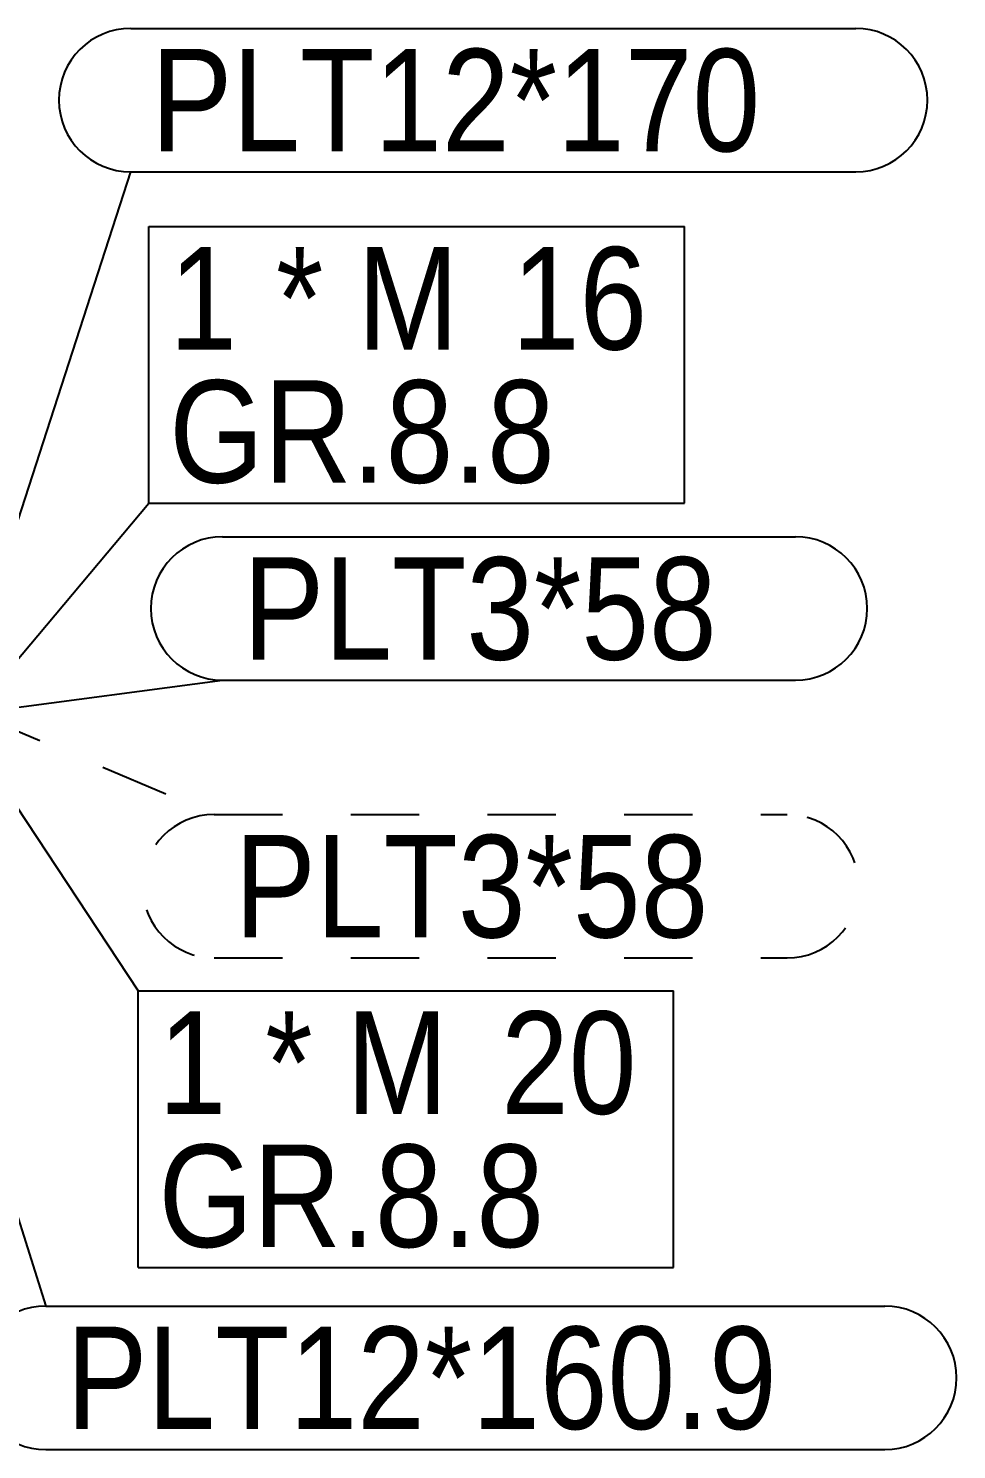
# Model space of a CAD drawing. Header units: millimetres. Extents: x 150000 to 150841, y 150000 to 150594.
# Drawn here: x 150249.16 to 150276.33, y 150442.14 to 150483.74 of the extents above; entities that cross this region are included whole.
import ezdxf

# ---------------------------------------------------------------- set-up
doc = ezdxf.new("R2010")
doc.units = ezdxf.units.MM
doc.linetypes.add('XKITLINE00', pattern=[0])
doc.linetypes.add('XKITLINE02', pattern=[4, 2, -2])
doc.styles.add('A', font='arial.ttf')
doc.styles.add('ARIAL', font='arial.ttf')

msp = doc.modelspace()

# ---------------------------------------------------------------- linework, layer by layer
at = {"color": 7, "linetype": 'XKITLINE00'}
for p, q in [((150252.152, 150483.741), (150273.372, 150483.741)), ((150247.437, 150464.965), (150252.152, 150479.541)), ((150252.152, 150479.541), (150273.372, 150479.541)), ((150252.681, 150477.94), (150268.358, 150477.94)), ((150252.681, 150469.84), (150252.681, 150477.94)), ((150268.358, 150469.84), (150268.358, 150477.94)), ((150248.049, 150464.327), (150252.681, 150469.84)), ((150252.681, 150469.84), (150268.358, 150469.84)), ((150254.843, 150468.859), (150271.612, 150468.859)), ((150247.359, 150463.672), (150254.843, 150464.659)), ((150254.843, 150464.659), (150271.612, 150464.659)), ((150247.155, 150463.464), (150252.367, 150455.564)), ((150244.996, 150461.152), (150249.668, 150446.336)), ((150252.367, 150455.564), (150268.044, 150455.564)), ((150252.367, 150447.464), (150252.367, 150455.564)), ((150268.044, 150447.464), (150268.044, 150455.564)), ((150252.367, 150447.464), (150268.044, 150447.464)), ((150249.668, 150446.336), (150274.225, 150446.336)), ((150249.668, 150442.136), (150274.225, 150442.136))]:
    msp.add_line(p, q, dxfattribs=at)
at = {"color": 7, "linetype": 'XKITLINE02'}
for p, q in [((150247.652, 150463.672), (150254.597, 150460.728)), ((150254.597, 150460.728), (150271.367, 150460.728)), ((150254.597, 150456.528), (150271.367, 150456.528))]:
    msp.add_line(p, q, dxfattribs=at)
at = {"color": 7, "linetype": 'XKITLINE00'}
for centre, start, end in [((150252.152, 150481.641), 90, 270), ((150273.372, 150481.641), 270, 90), ((150254.843, 150466.759), 90, 270), ((150271.612, 150466.759), 270, 90), ((150249.668, 150444.236), 90, 270), ((150274.225, 150444.236), 270, 90)]:
    msp.add_arc(centre, 2.1, start, end, dxfattribs=at)
at = {"color": 7, "linetype": 'XKITLINE02'}
for centre, start, end in [((150254.597, 150458.628), 90, 270), ((150271.367, 150458.628), 270, 90)]:
    msp.add_arc(centre, 2.1, start, end, dxfattribs=at)

# ---------------------------------------------------------------- texts
at = {"color": 3, "width": 0.85}
for s, style, p in [('PLT12*170', 'ARIAL', (150252.752, 150480.141)), ('16', 'A', (150263.308, 150474.34)), ('1', 'ARIAL', (150253.281, 150474.34)), ('* M', 'ARIAL', (150256.406, 150474.34)), ('GR.8.8', 'ARIAL', (150253.281, 150470.44)), ('PLT3*58', 'ARIAL', (150255.443, 150465.259)), ('PLT3*58', 'ARIAL', (150255.197, 150457.128)), ('1', 'ARIAL', (150252.967, 150451.964)), ('* M', 'ARIAL', (150256.092, 150451.964)), ('20', 'A', (150262.994, 150451.964)), ('GR.8.8', 'ARIAL', (150252.967, 150448.064)), ('PLT12*160.9', 'ARIAL', (150250.268, 150442.736))]:
    msp.add_text(s, height=3, dxfattribs=dict(at, style=style)).set_placement(p)

doc.saveas('drawing.dxf')
